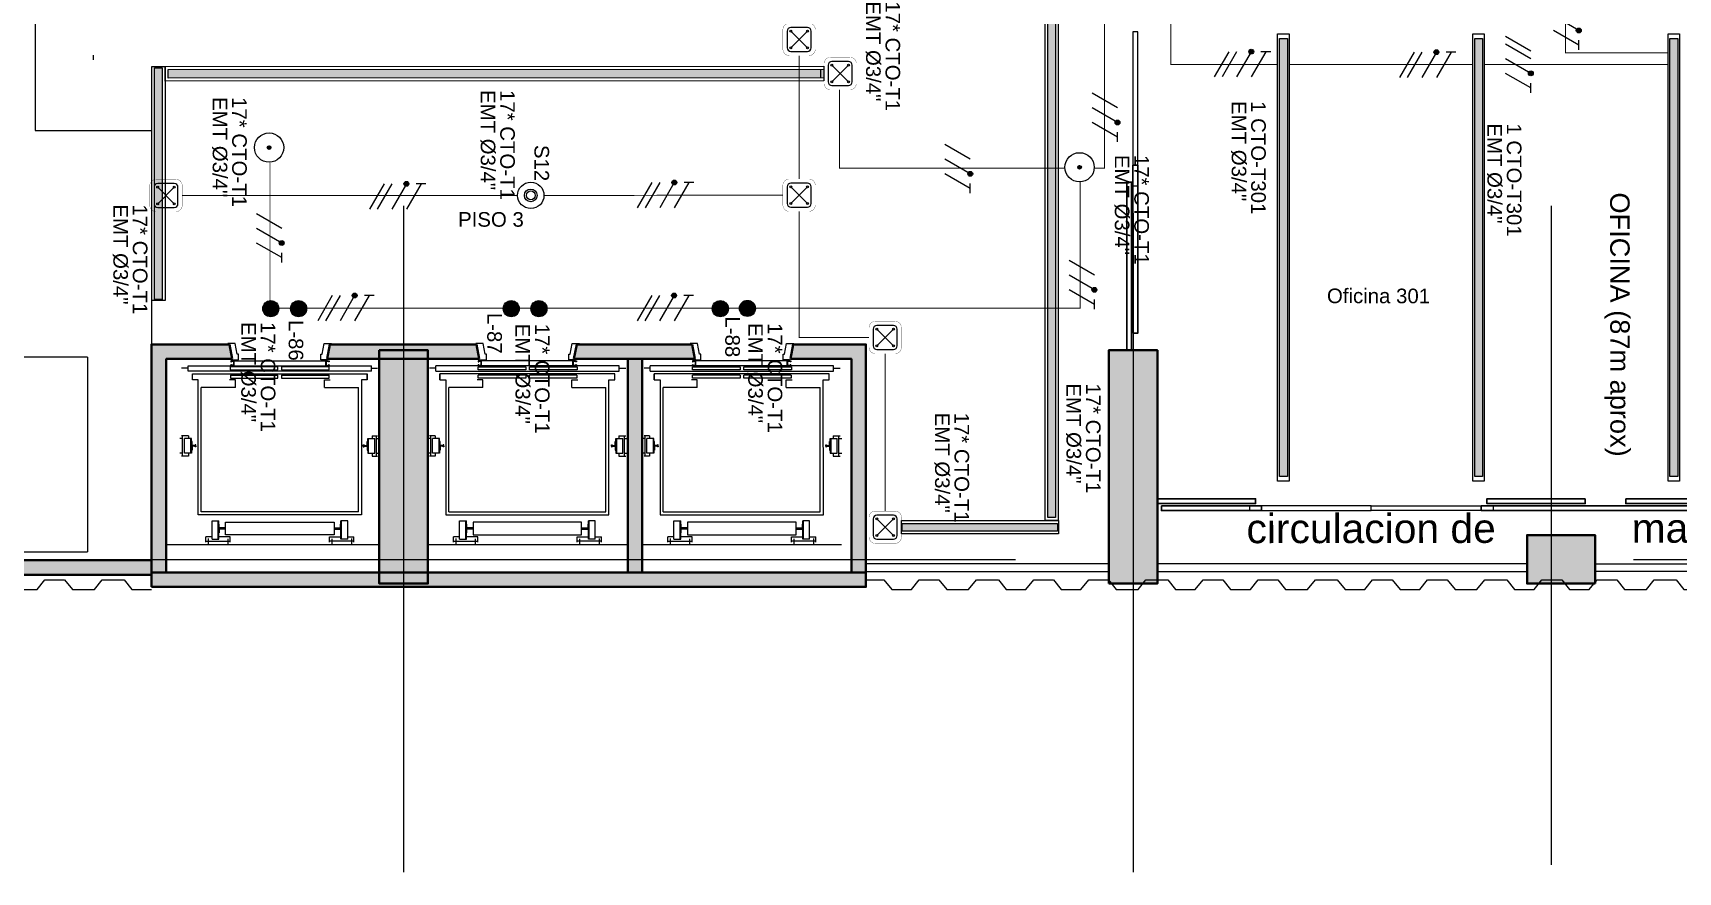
# Model space of a CAD drawing. Header units: millimetres. Extents: x -430 to 508, y 26 to 957.
# Drawn here: x 168.14 to 185.05, y 42.99 to 51.62 of the extents above; entities that cross this region are included whole.
import ezdxf
from ezdxf.lldxf.tags import DXFTag

# ---------------------------------------------------------------- set-up
doc = ezdxf.new("R2010")
doc.units = ezdxf.units.MM
for name, pattern in [('Center', [50.8, 31.75, -6.35, 6.35, -6.35]), ('DASHED2', [9.525, 6.35, -3.175]), ('HIDDEN', [9.525, 6.35, -3.175]), ('HIDDEN2', [4.7625, 3.175, -1.5875]), ('LÍNEAS_OCULTASX2', [0.75, 0.5, -0.25])]:
    doc.linetypes.add(name, pattern=pattern)
for name, color, linetype in [('-ALAMBRADO', 7, 'Continuous'), ('-parquead', 8, 'Continuous'), ('0-amob', 8, 'Continuous'), ('A-HATCH CONCRETO', 8, 'Continuous'), ('AMOBLAMIENTO', 8, 'Continuous'), ('ASCENSOR', 8, 'Continuous'), ('BYPASS', 7, 'Continuous'), ('CAJA DE PASO', 86, 'Continuous'), ('E-BORDE LOSA', 8, 'Continuous'), ('GG_PISO 3', 8, 'Continuous'), ('LUMINARIA EMERGENCIA DE EMPOTRAR', 1, 'Continuous'), ('LUZ LED INDIRECTA', 7, 'Continuous'), ('MARCO', 4, 'Continuous'), ('MUEBLE', 8, 'Continuous'), ('PROYECCION', 8, 'DASHED2'), ('SENSOR MOVIMIENTO', 3, 'Continuous'), ('Textos-espacios', 8, 'Continuous')]:
    doc.layers.add(name, color=color, linetype=linetype)
for name, color, linetype, lineweight in [('-CN-GYD-INTERRUPTORES DE PARED', 3, 'Continuous', 20), ('-CN-GYD-LUMINARIA CINTA LED', 4, 'Continuous', 18), ('-CN-GYD-TUBERÍA ILUMINACION', 250, 'Continuous', 18), ('-CN-GYD-TUBERÍA PRINCIPAL ILUMINACION', 5, 'Continuous', 5), ('-CN-GYD-TUBERÍA TOMACORRIENTE PVC', 86, 'Continuous', 18), ('_TEXTO', 7, 'Continuous', 9), ('Estructura', 250, 'Continuous', 40), ('Muro', 250, 'Continuous', 40), ('TEXTOS', 250, 'Continuous', 20), ('Vidrio', 8, 'Continuous', 30)]:
    doc.layers.add(name, color=color, linetype=linetype, lineweight=lineweight)
doc.layers.add('Columna', color=7, linetype='Continuous', lineweight=40, true_color=0x4d4d4d)
doc.layers.add('EJE-ESTRUCTURA', color=7, linetype='Center', true_color=0xbdbdbd)
doc.layers.add('JCA_HATCH 254', color=7, linetype='Continuous', true_color=0xcfcfcf)
doc.styles.get("Standard").update_dxf_attribs({"font": 'arial.ttf'})
tags = doc.linetypes.add('EMT_LINE', pattern='A,0.5,-0.2,["EMT",Standard,S=0.1,R=0,X=-0.1,Y=-0.05],-0.25', length=0.95).pattern_tags.tags
tags[6] = DXFTag(74, 10)

# ---------------------------------------------------------------- blocks, each defined once
blk = doc.blocks.new('Caja de paso')
at = {"layer": '-CN-GYD-TUBERÍA TOMACORRIENTE PVC', "const_width": 0.00173}
blk.add_lwpolyline([(-0.111, 0.067), (-0.111, -0.067, 0.414214), (-0.067, -0.111), (0.067, -0.111, 0.414214), (0.111, -0.067), (0.111, 0.067, 0.414214), (0.067, 0.111), (-0.067, 0.111, 0.414214)], format="xyb", close=True, dxfattribs=at)
at = {"layer": '-CN-GYD-TUBERÍA TOMACORRIENTE PVC'}
blk.add_lwpolyline([(-0.057, -0.082), (0.057, -0.082, 0.414214), (0.082, -0.057), (0.082, 0.057, 0.414214), (0.057, 0.082), (-0.057, 0.082, 0.414214), (-0.082, 0.057), (-0.082, -0.057, 0.414214)], format="xyb", close=True, dxfattribs=at)
at = {"layer": '-CN-GYD-TUBERÍA TOMACORRIENTE PVC', "linetype": 'LÍNEAS_OCULTASX2'}
for points in [[(-0.057, 0.057), (0.057, -0.057)], [(0.057, 0.057), (-0.057, -0.057)]]:
    blk.add_lwpolyline(points, dxfattribs=at)
at = {"layer": '-CN-GYD-TUBERÍA TOMACORRIENTE PVC'}
for centre in [(-0.057, 0.057), (0.057, 0.057), (-0.057, -0.057), (0.057, -0.057)]:
    blk.add_circle(centre, 0.00665, dxfattribs=at)
blk = doc.blocks.new('O6C20-MDW')
at = {"layer": 'SENSOR MOVIMIENTO'}
for radius in [129, 62.1, 43.1]:
    blk.add_circle((63166, 32657), radius, dxfattribs=at)
blk = doc.blocks.new('3x')
at = {"layer": '-ALAMBRADO'}
h = blk.add_hatch(color=256, dxfattribs=at)
edge = h.paths.add_edge_path()
edge.add_arc((0.078, 0.13), 0.025, 0, 360)
for p, q in [((-0.152, 0.13), (-0.302, -0.13)), ((-0.072, 0.13), (-0.222, -0.13)), ((0.078, 0.13), (-0.072, -0.13)), ((0.228, 0.13), (0.078, -0.13))]:
    blk.add_line(p, q, dxfattribs=at)
blk.add_lwpolyline([(0.278, 0.13), (0.178, 0.13)], dxfattribs=at)
blk.add_circle((0.078, 0.13), 0.025, dxfattribs=at)
blk = doc.blocks.new('*U27')
at = {"layer": '-ALAMBRADO'}
blk.add_blockref('3x', (0, 0), dxfattribs=at)
blk = doc.blocks.new('2x')
at = {"layer": '-ALAMBRADO'}
h = blk.add_hatch(color=256, dxfattribs=at)
edge = h.paths.add_edge_path()
edge.add_arc((0.075, 0.13), 0.025, 0, 360)
for p, q in [((-0.075, 0.13), (-0.225, -0.13)), ((0.075, 0.13), (-0.075, -0.13)), ((0.225, 0.13), (0.075, -0.13))]:
    blk.add_line(p, q, dxfattribs=at)
blk.add_lwpolyline([(0.275, 0.13), (0.175, 0.13)], dxfattribs=at)
blk.add_circle((0.075, 0.13), 0.025, dxfattribs=at)
blk = doc.blocks.new('*U23')
at = {"layer": '-ALAMBRADO'}
blk.add_blockref('2x', (0, 0), dxfattribs=at)
blk = doc.blocks.new('A$Cb2fbaaaf')
at = {"layer": '-CN-GYD-INTERRUPTORES DE PARED'}
h = blk.add_hatch(dxfattribs=at)
h.set_pattern_fill('SWAMP', color=252, scale=0.5, angle=90)
h.set_pattern_definition([(360, (0.05502, 2.93929), (0.0111226, 0.0481623), [0.00278065, -0.01946456]), (90, (0.056411, 2.939291), (-0.011122606, 0.048162296), [0.0034758, -0.09284878]), (90, (0.056759, 2.939291), (-0.011122606, 0.048162296), [0.00278065, -0.09354394]), (90, (0.056064, 2.939291), (-0.011122606, 0.048162296), [0.00278065, -0.09354394]), (76.9961, (0.057106, 2.93929), (-0.0111226, 0.0481623), [0.0019772, -0.04745274]), (103.0039, (0.055716, 2.93929), (-0.02224521, 2e-11), [0.0019772, -0.04745274])])
h.paths.add_polyline_path([(0.109, 4.957), (0.021, 4.957), (0.021, 0.052), (0.109, 0.052)])
at = {"layer": '-CN-GYD-INTERRUPTORES DE PARED', "color": 4}
for p, q in [((0, 5.009), (0.129, 5.009)), ((0, 0), (0, 5.009)), ((0.129, 5.009), (0.129, 0)), ((0.021, 4.957), (0.109, 4.957)), ((0.021, 0.052), (0.021, 4.957)), ((0.109, 4.957), (0.109, 0.052)), ((0.129, 0), (0, 0)), ((0.109, 0.052), (0.021, 0.052))]:
    blk.add_line(p, q, dxfattribs=at)
blk = doc.blocks.new('MARCOE-102')
for p, q in [((0, 0), (0, -2.5)), ((0, 0), (1.75, 0)), ((1.75, 0), (1.75, -0.45)), ((0, -2.5), (1.75, -2.5)), ((0.175, -0.175), (1.575, -0.175)), ((0.175, -0.175), (0.175, -2.325)), ((0.175, -2.325), (1.575, -2.325)), ((1.375, -0.45), (1.375, -0.275)), ((1.375, -0.275), (1.575, -0.275)), ((1.75, -0.45), (1.375, -0.45)), ((1.375, -2.05), (1.375, -2.225)), ((1.75, -2.05), (1.375, -2.05)), ((1.375, -2.225), (1.575, -2.225)), ((1.575, -0.275), (1.575, -0.175)), ((1.575, -2.325), (1.575, -2.225)), ((1.75, -2.5), (1.75, -2.05))]:
    blk.add_line(p, q)
at = {"layer": 'MARCO'}
blk.add_lwpolyline([(0, 0), (0, -2.5), (1.75, -2.5), (1.75, -2.05), (1.375, -2.05), (1.375, -2.225), (1.575, -2.225), (1.575, -2.325), (0.175, -2.325), (0.175, -0.175), (1.575, -0.175), (1.575, -0.275), (1.375, -0.275), (1.375, -0.45), (1.75, -0.45), (1.75, 0), (0, 0)], dxfattribs=at)
blk = doc.blocks.new('ASCENSOR')
at = {"layer": '0-amob'}
for p, q in [((-1.69, -0.498), (-1.747, -0.498)), ((-1.747, -0.498), (-1.747, -0.512)), ((-1.69, -0.564), (-1.69, -0.498)), ((-1.747, -0.512), (-1.859, -0.533)), ((-1.859, -0.533), (-1.859, -0.609)), ((-1.68, -0.564), (-1.69, -0.564))]:
    blk.add_line(p, q, dxfattribs=at)
blk.add_lwpolyline([(-1.68, -0.564), (-1.68, 0.413), (-1.69, 0.413), (-1.69, 0.347), (-1.747, 0.347), (-1.747, 0.361), (-1.859, 0.382), (-1.859, 0.458)], dxfattribs=at)
at = {"layer": 'ASCENSOR'}
for p, q in [((-1.63, -1.015), (-1.63, 0.869)), ((-1.575, 0.869), (-1.63, 0.869)), ((-1.605, 0.869), (-1.605, 0.932)), ((-1.575, 0.869), (-1.575, -1.015)), ((-0.91, 0.876), (-0.91, 0.932)), ((-0.7, 0.921), (-0.91, 0.921)), ((-0.91, 0.876), (-0.88, 0.876)), ((-0.88, 0.922), (-0.88, 0.95)), ((-0.73, 0.902), (-0.88, 0.902)), ((-0.88, 0.83), (-0.88, 0.902)), ((-0.73, 0.922), (-0.73, 0.95)), ((-0.73, 0.836), (-0.73, 0.902)), ((-0.73, 0.876), (-0.7, 0.876)), ((-0.7, 0.876), (-0.7, 0.932)), ((-1.485, 0.826), (-1.545, 0.826)), ((-1.545, 0.826), (-1.485, 0.826)), ((-1.545, -0.971), (-1.545, 0.826)), ((-1.485, 0.826), (-1.485, 0.766)), ((-1.485, 0.766), (-0.096, 0.766)), ((-1.405, 0.385), (-1.405, 0.735)), ((-0.126, 0.735), (-1.405, 0.735)), ((-0.73, 0.836), (-0.88, 0.836)), ((-0.88, 0.836), (-0.73, 0.836)), ((-0.85, 0.83), (-0.88, 0.83)), ((-0.85, 0.83), (-0.88, 0.83)), ((-0.85, 0.83), (-0.805, 0.83)), ((-0.85, 0.83), (-0.805, 0.83)), ((-0.85, 0.83), (-0.805, 0.83)), ((-0.85, 0.83), (-0.805, 0.83)), ((-0.85, 0.823), (-0.85, 0.83)), ((-0.85, 0.823), (-0.85, 0.83)), ((-0.809, 0.823), (-0.85, 0.823)), ((-0.809, 0.823), (-0.85, 0.823)), ((-0.816, 0.785), (-0.816, 0.792)), ((-0.816, 0.792), (-0.802, 0.792)), ((-0.809, 0.785), (-0.816, 0.785)), ((-0.809, 0.785), (-0.809, 0.823)), ((-0.802, 0.785), (-0.809, 0.785)), ((-0.76, 0.83), (-0.805, 0.83)), ((-0.76, 0.83), (-0.805, 0.83)), ((-0.76, 0.83), (-0.805, 0.83)), ((-0.76, 0.83), (-0.805, 0.83)), ((-0.802, 0.823), (-0.76, 0.823)), ((-0.802, 0.823), (-0.76, 0.823)), ((-0.802, 0.785), (-0.802, 0.823)), ((-0.795, 0.792), (-0.802, 0.792)), ((-0.802, 0.785), (-0.795, 0.785)), ((-0.795, 0.785), (-0.795, 0.792)), ((-0.76, 0.823), (-0.76, 0.83)), ((-0.76, 0.823), (-0.76, 0.83)), ((-0.76, 0.83), (-0.73, 0.83)), ((-0.76, 0.83), (-0.73, 0.83)), ((-0.73, 0.83), (-0.73, 0.836)), ((-0.126, 0.735), (-0.126, -0.88)), ((-0.096, 0.766), (-0.096, -0.911)), ((0.184, 0.688), (0.128, 0.688)), ((0.128, 0.625), (0.128, 0.688)), ((0.173, 0.689), (0.173, 0.438)), ((-0.036, 0.625), (-0.036, 0.555)), ((0.155, 0.625), (-0.036, 0.625)), ((0.155, 0.561), (-0.036, 0.561)), ((0.155, 0.555), (-0.036, 0.555)), ((-0.001, 0.552), (-0.001, 0.555)), ((-0.001, 0.555), (0.041, 0.555)), ((0.038, 0.552), (-0.001, 0.552)), ((0.038, 0.491), (0.038, 0.552)), ((0.041, 0.555), (0.041, 0.491)), ((0.089, 0.555), (0.041, 0.555)), ((0.047, 0.555), (0.047, 0.491)), ((0.05, 0.491), (0.05, 0.552)), ((0.05, 0.552), (0.089, 0.552)), ((0.089, 0.552), (0.089, 0.555)), ((0.089, 0.552), (0.089, 0.555)), ((0.128, 0.438), (0.128, 0.555)), ((0.147, 0.664), (0.21, 0.664)), ((0.155, 0.625), (0.155, 0.555)), ((-1.68, 0.434), (-1.671, 0.434)), ((-1.68, 0.434), (-1.671, 0.434)), ((-1.68, 0.399), (-1.68, 0.434)), ((-1.68, 0.399), (-1.68, 0.434)), ((-1.63, 0.399), (-1.68, 0.399)), ((-1.63, 0.399), (-1.68, 0.399)), ((-1.676, 0.43), (-1.674, 0.43)), ((-1.674, 0.43), (-1.676, 0.43)), ((-1.676, 0.402), (-1.676, 0.43)), ((-1.676, 0.43), (-1.676, 0.402)), ((-1.633, 0.402), (-1.676, 0.402)), ((-1.676, 0.402), (-1.633, 0.402)), ((-1.674, 0.426), (-1.674, 0.43)), ((-1.674, 0.426), (-1.674, 0.43)), ((-1.671, 0.426), (-1.674, 0.426)), ((-1.671, 0.426), (-1.674, 0.426)), ((-1.671, 0.434), (-1.671, 0.426)), ((-1.671, 0.434), (-1.671, 0.426)), ((-1.639, 0.434), (-1.639, 0.426)), ((-1.63, 0.434), (-1.639, 0.434)), ((-1.639, 0.434), (-1.63, 0.434)), ((-1.639, 0.426), (-1.639, 0.434)), ((-1.639, 0.426), (-1.635, 0.426)), ((-1.635, 0.426), (-1.639, 0.426)), ((-1.635, 0.43), (-1.633, 0.43)), ((-1.635, 0.426), (-1.635, 0.43)), ((-1.635, 0.43), (-1.635, 0.426)), ((-1.633, 0.43), (-1.635, 0.43)), ((-1.633, 0.402), (-1.633, 0.43)), ((-1.633, 0.402), (-1.633, 0.43)), ((-1.63, 0.399), (-1.63, 0.434)), ((-1.63, 0.434), (-1.63, 0.399)), ((-1.587, 0.433), (-1.618, 0.433)), ((-1.618, 0.433), (-1.618, -0.056)), ((-1.587, -0.056), (-1.587, 0.433)), ((-1.503, 0.434), (-1.534, 0.434)), ((-1.534, -0.056), (-1.534, 0.434)), ((-1.503, -0.056), (-1.503, 0.434)), ((-1.485, 0.385), (-1.485, 0.445)), ((-1.405, 0.385), (-1.485, 0.385)), ((-0.021, 0.485), (0.109, 0.485)), ((-0.021, -0.63), (-0.021, 0.485)), ((0.109, 0.485), (0.109, -0.63)), ((0.184, 0.438), (0.128, 0.438)), ((0.149, 0.463), (0.209, 0.463)), ((-1.618, -0.056), (-1.587, -0.056)), ((-1.587, -0.095), (-1.618, -0.095)), ((-1.618, -0.095), (-1.618, -0.583)), ((-1.587, -0.583), (-1.587, -0.095)), ((-1.534, -0.056), (-1.503, -0.056)), ((-1.503, -0.095), (-1.534, -0.095)), ((-1.534, -0.58), (-1.534, -0.095)), ((-1.503, -0.58), (-1.503, -0.095)), ((-1.618, -0.583), (-1.587, -0.583)), ((-1.534, -0.58), (-1.503, -0.58)), ((-1.405, -0.53), (-1.485, -0.53)), ((-1.485, -0.53), (-1.485, -0.59)), ((-1.405, -0.53), (-1.405, -0.88)), ((0.109, -0.63), (-0.021, -0.63)), ((0.038, -0.636), (0.038, -0.697)), ((0.041, -0.7), (0.041, -0.636)), ((0.047, -0.7), (0.047, -0.636)), ((0.05, -0.636), (0.05, -0.697)), ((0.184, -0.583), (0.128, -0.583)), ((0.128, -0.583), (0.128, -0.7)), ((0.149, -0.609), (0.209, -0.609)), ((0.173, -0.834), (0.173, -0.583)), ((0.155, -0.7), (-0.036, -0.7)), ((-0.036, -0.77), (-0.036, -0.7)), ((0.155, -0.706), (-0.036, -0.706)), ((0.155, -0.77), (-0.036, -0.77)), ((-0.001, -0.697), (-0.001, -0.7)), ((0.038, -0.697), (-0.001, -0.697)), ((-0.001, -0.7), (0.041, -0.7)), ((0.089, -0.7), (0.047, -0.7)), ((0.05, -0.697), (0.089, -0.697)), ((0.089, -0.697), (0.089, -0.7)), ((0.128, -0.77), (0.128, -0.833)), ((0.184, -0.833), (0.128, -0.833)), ((0.147, -0.809), (0.21, -0.809)), ((0.155, -0.77), (0.155, -0.7)), ((-1.485, -0.971), (-1.545, -0.971)), ((-0.096, -0.911), (-1.485, -0.911)), ((-1.485, -0.911), (-1.485, -0.971)), ((-0.126, -0.88), (-1.405, -0.88)), ((-0.91, -1.011), (-0.88, -1.011)), ((-0.91, -1.011), (-0.91, -1.083)), ((-0.85, -0.981), (-0.88, -0.981)), ((-0.85, -0.981), (-0.88, -0.981)), ((-0.88, -0.981), (-0.88, -1.052)), ((-0.73, -0.987), (-0.88, -0.987)), ((-0.88, -0.987), (-0.73, -0.987)), ((-0.808, -0.974), (-0.85, -0.974)), ((-0.808, -0.974), (-0.85, -0.974)), ((-0.85, -0.974), (-0.85, -0.981)), ((-0.85, -0.974), (-0.85, -0.981)), ((-0.85, -0.981), (-0.805, -0.981)), ((-0.85, -0.981), (-0.805, -0.981)), ((-0.85, -0.981), (-0.805, -0.981)), ((-0.85, -0.981), (-0.805, -0.981)), ((-0.808, -0.936), (-0.815, -0.936)), ((-0.815, -0.936), (-0.815, -0.943)), ((-0.815, -0.943), (-0.801, -0.943)), ((-0.808, -0.936), (-0.808, -0.974)), ((-0.801, -0.936), (-0.808, -0.936)), ((-0.76, -0.981), (-0.805, -0.981)), ((-0.76, -0.981), (-0.805, -0.981)), ((-0.76, -0.981), (-0.805, -0.981)), ((-0.76, -0.981), (-0.805, -0.981)), ((-0.801, -0.936), (-0.801, -0.974)), ((-0.801, -0.936), (-0.794, -0.936)), ((-0.794, -0.943), (-0.801, -0.943)), ((-0.801, -0.974), (-0.76, -0.974)), ((-0.801, -0.974), (-0.76, -0.974)), ((-0.794, -0.936), (-0.794, -0.943)), ((-0.76, -0.974), (-0.76, -0.981)), ((-0.76, -0.974), (-0.76, -0.981)), ((-0.76, -0.981), (-0.73, -0.981)), ((-0.76, -0.981), (-0.73, -0.981)), ((-0.73, -0.981), (-0.73, -0.987)), ((-0.73, -0.987), (-0.73, -1.052)), ((-0.73, -1.011), (-0.7, -1.011)), ((-0.7, -1.011), (-0.7, -1.083)), ((-1.575, -1.015), (-1.63, -1.015)), ((-1.605, -1.015), (-1.605, -1.083)), ((-0.7, -1.072), (-0.91, -1.072)), ((-0.73, -1.052), (-0.88, -1.052)), ((-0.88, -1.073), (-0.88, -1.1)), ((-0.73, -1.073), (-0.73, -1.1))]:
    blk.add_line(p, q, dxfattribs=at)
for centre, radius, start, end in [((0.044, 0.491), 0.006, 180, 270), ((0.044, 0.491), 0.003, 180, 270), ((0.044, 0.491), 0.006, 270, 0), ((0.044, 0.491), 0.003, 270, 0), ((0.044, -0.636), 0.006, 90, 180), ((0.044, -0.636), 0.003, 90, 180), ((0.044, -0.636), 0.006, 0, 90), ((0.044, -0.636), 0.003, 0, 90)]:
    blk.add_arc(centre, radius, start, end, dxfattribs=at)
for points in [[(-0.795, 0.792), (-0.795, 0.785), (-0.816, 0.785), (-0.816, 0.792)], [(-0.816, 0.785), (-0.816, 0.792), (-0.795, 0.785), (-0.816, 0.785)], [(-0.795, 0.785), (-0.816, 0.785), (-0.795, 0.792), (-0.816, 0.792)], [(-0.794, -0.943), (-0.794, -0.936), (-0.815, -0.936), (-0.815, -0.943)], [(-0.815, -0.936), (-0.815, -0.943), (-0.794, -0.936), (-0.815, -0.936)], [(-0.794, -0.936), (-0.815, -0.936), (-0.794, -0.943), (-0.815, -0.943)]]:
    blk.add_solid(points, dxfattribs=at)
at = {"layer": 'ASCENSOR', "xscale": 0.01999999999998181, "yscale": 0.01999999999998181, "zscale": 0.01999999999998181, "rotation": 270}
blk.add_blockref('MARCOE-102', (-1.63, -0.541), dxfattribs=at)
blk = doc.blocks.new('estructura etapa 3')
at = {"layer": 'Columna', "transparency": 33554687}
h = blk.add_hatch(color=256, dxfattribs=at)
h.dxf.hatch_style = 1
h.paths.add_polyline_path([(-876.45, -6659.124), (-876.95, -6659.124), (-876.95, -6657.624), (-876.45, -6657.624)])
h.paths.add_polyline_path([(-867.95, -6659.124), (-868.45, -6659.124), (-868.45, -6657.624), (-867.95, -6657.624)])
h.paths.add_polyline_path([(-860.452, -6659.124), (-860.952, -6659.124), (-860.952, -6657.624), (-860.452, -6657.624)])
h.paths.add_polyline_path([(-856.154, -6658.124), (-856.154, -6657.624), (-856.654, -6657.624), (-856.654, -6658.124)])
h.paths.add_polyline_path([(-883.95, -6659.124), (-884.45, -6659.124), (-884.45, -6657.624), (-883.95, -6657.624)])
h.paths.add_polyline_path([(-891.651, -6658.124), (-891.651, -6657.624), (-892.35, -6657.624), (-892.35, -6658.124)])
h.paths.add_polyline_path([(-849.354, -6658.124), (-849.354, -6657.624), (-850.055, -6657.624), (-850.055, -6658.124)])
h.paths.add_polyline_path([(-849.354, -6668.199), (-849.354, -6667.599), (-849.854, -6667.599), (-849.854, -6668.199)])
h.paths.add_polyline_path([(-856.154, -6668.149), (-856.154, -6667.649), (-856.654, -6667.649), (-856.654, -6668.149)])
h.paths.add_polyline_path([(-859.952, -6667.649), (-859.952, -6668.149), (-861.452, -6668.149), (-861.452, -6667.649)])
h.paths.add_polyline_path([(-868.95, -6667.649), (-868.95, -6668.149), (-867.45, -6668.149), (-867.45, -6667.649)])
h.paths.add_polyline_path([(-875.95, -6667.649), (-875.95, -6668.149), (-877.45, -6668.149), (-877.45, -6667.649)])
h.paths.add_polyline_path([(-884.95, -6667.649), (-884.95, -6668.149), (-883.45, -6668.149), (-883.45, -6667.649)])
h.paths.add_polyline_path([(-891.85, -6668.199), (-891.851, -6667.599), (-892.35, -6667.599), (-892.349, -6668.199)])
h.paths.add_polyline_path([(-891.85, -6676.199), (-891.85, -6675.599), (-892.349, -6675.599), (-892.349, -6676.199)])
h.paths.add_polyline_path([(-884.95, -6675.649), (-884.95, -6676.149), (-883.45, -6676.149), (-883.45, -6675.649)])
h.paths.add_polyline_path([(-875.95, -6675.649), (-875.95, -6676.149), (-877.45, -6676.149), (-877.45, -6675.649)])
h.paths.add_polyline_path([(-868.95, -6675.649), (-868.95, -6676.149), (-867.45, -6676.149), (-867.45, -6675.649)])
h.paths.add_polyline_path([(-859.952, -6675.649), (-859.952, -6676.149), (-861.452, -6676.149), (-861.452, -6675.649)])
h.paths.add_polyline_path([(-856.154, -6676.149), (-856.154, -6675.649), (-856.654, -6675.649), (-856.654, -6676.149)])
h.paths.add_polyline_path([(-849.354, -6676.199), (-849.354, -6675.599), (-849.854, -6675.599), (-849.854, -6676.199)])
h.paths.add_polyline_path([(-849.354, -6686.299), (-849.354, -6685.699), (-849.854, -6685.699), (-849.854, -6686.299)])
h.paths.add_polyline_path([(-856.154, -6686.249), (-856.154, -6685.749), (-856.654, -6685.749), (-856.654, -6686.249)])
h.paths.add_polyline_path([(-859.952, -6685.749), (-859.952, -6686.249), (-861.452, -6686.249), (-861.452, -6685.749)])
h.paths.add_polyline_path([(-868.95, -6685.749), (-868.95, -6686.249), (-867.45, -6686.249), (-867.45, -6685.749)])
h.paths.add_polyline_path([(-875.95, -6685.749), (-875.95, -6686.249), (-877.45, -6686.249), (-877.45, -6685.749)])
h.paths.add_polyline_path([(-884.95, -6685.749), (-884.95, -6686.249), (-883.45, -6686.249), (-883.45, -6685.749)])
h.paths.add_polyline_path([(-891.847, -6686.299), (-891.851, -6685.699), (-892.35, -6685.699), (-892.346, -6686.299)])
h.paths.add_polyline_path([(-891.651, -6694.249), (-891.651, -6693.749), (-892.35, -6693.749), (-892.35, -6694.249)])
h.paths.add_polyline_path([(-884.95, -6693.749), (-884.95, -6694.249), (-883.45, -6694.249), (-883.45, -6693.749)])
h.paths.add_polyline_path([(-875.95, -6693.749), (-875.95, -6694.249), (-877.45, -6694.249), (-877.45, -6693.749)])
h.paths.add_polyline_path([(-868.95, -6693.749), (-868.95, -6694.249), (-867.45, -6694.249), (-867.45, -6693.749)])
h.paths.add_polyline_path([(-859.952, -6693.749), (-859.952, -6694.249), (-861.452, -6694.249), (-861.452, -6693.749)])
h.paths.add_polyline_path([(-856.054, -6694.249), (-856.054, -6693.749), (-856.654, -6693.749), (-856.654, -6694.249)])
h.paths.add_polyline_path([(-849.353, -6694.294), (-849.354, -6693.699), (-849.855, -6693.699), (-849.854, -6694.294)])
h.paths.add_polyline_path([(-849.358, -6703.974), (-849.353, -6703.374), (-849.854, -6703.374), (-849.859, -6703.974)])
h.paths.add_polyline_path([(-856.054, -6703.924), (-856.054, -6703.424), (-856.654, -6703.424), (-856.654, -6703.924)])
h.paths.add_polyline_path([(-861.847, -6703.424), (-860.347, -6703.424), (-860.347, -6703.924), (-861.847, -6703.924)])
h.paths.add_polyline_path([(-867.95, -6704.924), (-867.95, -6703.424), (-868.45, -6703.424), (-868.45, -6704.924)])
h.paths.add_polyline_path([(-876.45, -6704.924), (-876.45, -6703.424), (-876.95, -6703.424), (-876.95, -6704.924)])
h.paths.add_polyline_path([(-883.95, -6704.924), (-883.95, -6703.424), (-884.45, -6703.424), (-884.45, -6704.924)])
h.paths.add_polyline_path([(-891.651, -6703.924), (-891.651, -6703.424), (-892.35, -6703.424), (-892.35, -6703.924)])
h.paths.add_polyline_path([(-891.65, -6711.949), (-891.65, -6711.449), (-892.35, -6711.449), (-892.35, -6711.949)])
h.paths.add_polyline_path([(-883.95, -6709.549), (-883.95, -6711.949), (-884.45, -6711.949), (-884.45, -6709.549)])
h.paths.add_polyline_path([(-876.95, -6709.549), (-876.95, -6711.949), (-876.45, -6711.949), (-876.45, -6709.549)])
h.paths.add_polyline_path([(-868.45, -6709.549), (-868.45, -6711.949), (-867.95, -6711.949), (-867.95, -6709.549)])
h.paths.add_polyline_path([(-860.952, -6711.949), (-860.952, -6709.549), (-860.452, -6709.549), (-860.452, -6711.949)])
h.paths.add_polyline_path([(-855.954, -6711.949), (-855.954, -6711.449), (-856.654, -6711.449), (-856.654, -6711.949)])
h.paths.add_polyline_path([(-849.354, -6711.949), (-849.354, -6711.449), (-850.054, -6711.449), (-850.054, -6711.949)])
edge = h.paths.add_edge_path()
edge.add_line((-876.7, -6657.34), (-876.7, -6714.914))
at = {"layer": 'EJE-ESTRUCTURA'}
for p, q in [((-868.2, -6657.265), (-868.2, -6714.914)), ((-856.404, -6657.265), (-856.404, -6714.839)), ((-860.702, -6657.34), (-860.702, -6714.914)), ((-860.702, -6657.34), (-860.702, -6714.914)), ((-893.66, -6711.699), (-848.943, -6711.699))]:
    blk.add_line(p, q, dxfattribs=at)
at = {"layer": 'Estructura'}
for points in [[(-868.45, -6709.549), (-868.45, -6711.949), (-867.95, -6711.949), (-867.95, -6709.549)], [(-860.952, -6711.949), (-860.952, -6709.549), (-860.452, -6709.549), (-860.452, -6711.949)], [(-855.954, -6711.949), (-855.954, -6711.449), (-856.654, -6711.449), (-856.654, -6711.949)]]:
    blk.add_lwpolyline(points, close=True, dxfattribs=at)
blk = doc.blocks.new('A$C972f9415')
at = {"layer": 'A-HATCH CONCRETO', "linetype": 'HIDDEN', "ltscale": 0.3, "true_color": 0x636466}
h = blk.add_hatch(color=251, dxfattribs=at)
h.dxf.hatch_style = 1
h.paths.add_polyline_path([(30.672, 3.912), (30.672, 3.762), (25.013, 3.762), (25.013, 3.912)])
h.paths.add_polyline_path([(17.513, 3.912), (17.513, 3.762), (24.512, 3.762), (24.512, 3.912)])
h.paths.add_polyline_path([(17.013, 3.912), (17.013, 3.762), (9.813, 3.762), (9.813, 3.912)])
at = {"layer": 'JCA_HATCH 254', "linetype": 'Continuous', "ltscale": 0.3, "true_color": 0x636466}
h = blk.add_hatch(color=251, dxfattribs=at)
h.dxf.hatch_style = 1
h.paths.add_polyline_path([(31.473, 6.131), (31.5, 5.981), (30.822, 5.981), (30.822, 3.787), (30.671, 3.787), (30.671, 6.131)])
h.paths.add_polyline_path([(34.01, 6.131), (34.038, 5.981), (32.475, 5.981), (32.504, 6.131)])
h.paths.add_polyline_path([(36.227, 6.131), (36.256, 5.981), (35.012, 5.981), (35.041, 6.131)])
h.paths.add_polyline_path([(37.267, 6.131), (37.24, 5.981), (37.864, 5.981), (37.864, 3.787), (38.014, 3.787), (38.014, 6.131)])
h.paths.add_polyline_path([(35.565, 3.787), (35.715, 3.787), (35.715, 3.787), (35.715, 5.981), (35.565, 5.981), (35.565, 3.787), (35.565, 3.787)])
h.paths.add_polyline_path([(30.671, 3.637), (38.014, 3.637), (38.014, 3.787), (30.671, 3.787)])
at = {"layer": '-parquead'}
for points in [[(29.474, 9.526), (29.474, 8.33), (30.671, 8.33), (30.671, 6.131)], [(30.013, 5.998), (25.013, 5.998), (25.013, 3.998), (30.013, 3.998)], [(30.013, 5.998), (30.013, 3.998)]]:
    blk.add_lwpolyline(points, dxfattribs=at)
at = {"layer": 'AMOBLAMIENTO'}
blk.add_lwpolyline([(28.93, 3.611), (29.01, 3.711), (29.213, 3.711), (29.293, 3.611), (29.496, 3.611), (29.576, 3.711), (29.778, 3.711), (29.858, 3.611), (30.084, 3.611), (30.164, 3.711), (30.389, 3.711), (30.469, 3.611), (30.672, 3.611)], dxfattribs=at)
at = {"layer": 'E-BORDE LOSA'}
for p, q in [((33.013, 4.071), (30.822, 4.071)), ((33.013, 4.071), (30.963, 4.071)), ((35.565, 4.071), (33.513, 4.071)), ((37.764, 4.071), (35.715, 4.071))]:
    blk.add_line(p, q, dxfattribs=at)
at = {"layer": 'MUEBLE'}
for points in [[(38.014, 3.711), (38.199, 3.711), (38.279, 3.611), (38.481, 3.611), (38.561, 3.711), (38.764, 3.711), (38.844, 3.611), (39.069, 3.611), (39.149, 3.711), (39.375, 3.711), (39.455, 3.611), (39.658, 3.611)], [(39.658, 3.611), (39.738, 3.711), (39.94, 3.711), (40.02, 3.611), (40.223, 3.611), (40.303, 3.711), (40.506, 3.711), (40.586, 3.611), (40.811, 3.611), (40.891, 3.711), (41.116, 3.711), (41.196, 3.611), (41.399, 3.611)], [(41.399, 3.611), (41.479, 3.711), (41.682, 3.711), (41.762, 3.611), (41.965, 3.611), (42.045, 3.711), (42.247, 3.711), (42.327, 3.611), (42.553, 3.611), (42.633, 3.711), (42.858, 3.711), (42.938, 3.611), (43.141, 3.611)], [(43.141, 3.611), (43.221, 3.711), (43.423, 3.711), (43.503, 3.611), (43.706, 3.611), (43.786, 3.711), (43.989, 3.711), (44.069, 3.611), (44.294, 3.611), (44.374, 3.711), (44.6, 3.711), (44.68, 3.611), (44.882, 3.611)], [(44.882, 3.611), (44.962, 3.711), (45.165, 3.711), (45.245, 3.611), (45.448, 3.611), (45.528, 3.711), (45.73, 3.711), (45.81, 3.611), (46.036, 3.611), (46.116, 3.711), (46.341, 3.711), (46.421, 3.611), (46.624, 3.611)]]:
    blk.add_lwpolyline(points, dxfattribs=at)
at = {"layer": 'Muro'}
for points in [[(31.473, 6.131), (31.5, 5.981), (30.822, 5.981), (30.822, 3.787), (30.671, 3.787), (30.671, 6.131)], [(34.01, 6.131), (34.038, 5.981), (32.475, 5.981), (32.504, 6.131)], [(36.227, 6.131), (36.256, 5.981), (35.012, 5.981), (35.041, 6.131)], [(37.267, 6.131), (37.24, 5.981), (37.864, 5.981), (37.864, 3.787), (38.014, 3.787), (38.014, 6.131)], [(35.565, 3.787), (35.715, 3.787), (35.715, 3.787), (35.715, 5.981), (35.565, 5.981), (35.565, 5.981), (35.565, 5.981), (35.565, 5.981), (35.565, 3.787), (35.565, 3.787)], [(30.672, 3.912), (30.672, 3.762), (25.013, 3.762), (25.013, 3.912)], [(30.671, 3.637), (38.014, 3.637), (38.014, 3.787), (30.671, 3.787)]]:
    blk.add_lwpolyline(points, close=True, dxfattribs=at)
at = {"layer": 'PROYECCION', "ltscale": 3}
for points in [[(40.757, 7.762), (40.807, 7.762), (40.807, 9.345), (40.757, 9.345)], [(41.956, 4.472), (41.956, 4.422), (43.208, 4.422), (43.208, 4.472)], [(44.459, 4.472), (44.459, 4.422), (43.208, 4.422), (43.208, 4.472)]]:
    blk.add_lwpolyline(points, close=True, dxfattribs=at)
at = {"layer": 'PROYECCION'}
for points in [[(38.014, 3.795), (40.51, 3.795), (40.51, 3.875), (38.014, 3.875)], [(41.01, 3.795), (44.809, 3.795), (44.809, 3.875), (41.01, 3.875)], [(51.409, 3.795), (45.509, 3.795), (45.509, 3.875), (51.409, 3.875)]]:
    blk.add_lwpolyline(points, close=True, dxfattribs=at)
at = {"layer": 'Vidrio'}
for points in [[(40.757, 6.245), (40.807, 6.245), (40.807, 7.973), (40.757, 7.973)], [(40.694, 6.071), (40.744, 6.071), (40.744, 7.799), (40.694, 7.799)], [(41.01, 4.544), (41.01, 4.494), (42.019, 4.494), (42.019, 4.544)], [(41.051, 4.472), (41.051, 4.422), (42.078, 4.422), (42.078, 4.472)], [(46.891, 4.472), (46.891, 4.422), (44.337, 4.422), (44.337, 4.472)], [(45.406, 4.544), (45.406, 4.494), (44.396, 4.494), (44.396, 4.544)], [(45.823, 4.544), (45.823, 4.494), (46.832, 4.494), (46.832, 4.544)]]:
    blk.add_lwpolyline(points, close=True, dxfattribs=at)
at = {"layer": 'ASCENSOR', "rotation": 269.9943251266501}
blk.add_blockref('ASCENSOR', (32.063, 4.282), dxfattribs=at)
at = {"layer": 'ASCENSOR', "xscale": -1, "rotation": 90.0056748733478}
for p in [(34.462, 4.282), (36.665, 4.282)]:
    blk.add_blockref('ASCENSOR', p, dxfattribs=at)
at = {"layer": 'Muro'}
blk.add_blockref('estructura etapa 3', (901.462, 6715.62), dxfattribs=at)
at = {"layer": 'Textos-espacios'}
for s, p in [('PISO 3', (33.822, 7.341)), ('Oficina 301', (42.752, 6.555))]:
    blk.add_text(s, height=0.15, rotation=359.9331, dxfattribs=at).set_placement(p)
blk = doc.blocks.new('A$Cfe640b9a')
at = {"layer": '-CN-GYD-INTERRUPTORES DE PARED'}
h = blk.add_hatch(dxfattribs=at)
h.set_pattern_fill('SWAMP', color=252, scale=0.5, angle=90)
h.set_pattern_definition([(270, (-2.052306, -0.42678), (0.0663011, -0.0153116), [0.0038279, -0.02679527]), (5e-10, (-2.052306, -0.428697), (0.06630109, 0.01531158), [0.00478487, -0.1278173]), (5e-10, (-2.052306, -0.429175), (0.06630109, 0.01531158), [0.0038279, -0.1287743]), (5e-10, (-2.052306, -0.428218), (0.06630109, 0.01531158), [0.0038279, -0.1287743]), (346.9961, (-2.052306, -0.429654), (0.0663011, 0.01531158), [0.00272185, -0.0653243]), (13.0039, (-2.052306, -0.42774), (3e-11, 0.03062316), [0.00272185, -0.0653243])])
h.paths.add_polyline_path([(0.391, -0.501), (0.391, -0.421), (-6.027, -0.421), (-6.027, -0.501)])
h.paths.add_polyline_path([(0.391, -0.43), (0.391, -0.482), (0.391, -0.442)], flags=17)
at = {"layer": '-CN-GYD-INTERRUPTORES DE PARED', "color": 4}
for p, q in [((-6.058, -0.529), (-6.058, -0.393)), ((-6.058, -0.393), (0.391, -0.393)), ((-6.027, -0.501), (-6.027, -0.421)), ((-6.027, -0.421), (0.391, -0.421)), ((0.357, -0.421), (0.357, -0.501)), ((0.391, -0.393), (0.391, -0.529)), ((0.391, -0.529), (-6.058, -0.529)), ((0.391, -0.501), (-6.027, -0.501))]:
    blk.add_line(p, q, dxfattribs=at)
blk = doc.blocks.new('A$Cd32da91f')
at = {"layer": '-CN-GYD-TUBERÍA ILUMINACION', "linetype": 'EMT_LINE', "lineweight": 5, "ltscale": 10}
h = blk.add_hatch(color=256, dxfattribs=at)
h.dxf.hatch_style = 1
h.set_gradient(color1=(248, 215, 49), color2=(248, 215, 49), name='INVSPHERICAL')
h.paths.add_polyline_path([(0.088, -0.03), (0.097, -0.032), (0.106, -0.036), (0.114, -0.041), (0.122, -0.047), (0.127, -0.055), (0.132, -0.064), (0.134, -0.073), (0.135, -0.083), (0.134, -0.092), (0.132, -0.102), (0.127, -0.11), (0.122, -0.118), (0.114, -0.125), (0.106, -0.13), (0.097, -0.133), (0.088, -0.135), (0.078, -0.135), (0.068, -0.133), (0.059, -0.13), (0.051, -0.125), (0.044, -0.118), (0.038, -0.11), (0.034, -0.102), (0.031, -0.092), (0.03, -0.083), (0.031, -0.073), (0.034, -0.064), (0.038, -0.055), (0.044, -0.047), (0.051, -0.041), (0.059, -0.036), (0.068, -0.032), (0.078, -0.03)])
at = {"transparency": 33554687}
h = blk.add_hatch(color=256, dxfattribs=at)
h.dxf.hatch_style = 1
edge = h.paths.add_edge_path()
edge.add_ellipse((0.083, -0.083), major_axis=(0.0584, 0.0584), ratio=1, start_angle=0, end_angle=360)
edge = h.paths.add_edge_path(flags=16)
edge.add_ellipse((0.083, -0.083), major_axis=(0.0372, 0.0372), ratio=1, start_angle=0, end_angle=360)
h = blk.add_hatch(color=256, dxfattribs=at)
h.dxf.hatch_style = 1
edge = h.paths.add_edge_path()
edge.add_ellipse((0.083, -0.083), major_axis=(0.0514, 0.0514), ratio=1, start_angle=0, end_angle=360)
edge.add_ellipse((0.083, -0.083), major_axis=(0.0584, 0.0584), ratio=1, start_angle=0, end_angle=360)
edge.add_ellipse((0.083, -0.083), major_axis=(0.0514, 0.0514), ratio=1, start_angle=0, end_angle=360)
edge.add_ellipse((0.083, -0.083), major_axis=(0.0584, 0.0584), ratio=1, start_angle=0, end_angle=360)
edge.add_ellipse((0.083, -0.083), major_axis=(0.0514, 0.0514), ratio=1, start_angle=0, end_angle=360)
edge.add_ellipse((0.083, -0.083), major_axis=(0.0584, 0.0584), ratio=1, start_angle=0, end_angle=360)
at = {"layer": '-CN-GYD-TUBERÍA ILUMINACION', "linetype": 'Continuous', "ltscale": 10}
for major_axis in [(0.0584, 0.0584), (0.0372, 0.0372)]:
    blk.add_ellipse((0.083, -0.083), major_axis=major_axis, ratio=1, start_param=5.497787, end_param=11.780972, dxfattribs=at)
blk = doc.blocks.new('A$C078c93ae')
at = {"layer": 'LUMINARIA EMERGENCIA DE EMPOTRAR', "ltscale": 0.3}
h = blk.add_hatch(dxfattribs=at)
h.set_pattern_fill('ANSI31', color=256, scale=0.001)
h.set_pattern_definition([(45, (-0.005658, 0.0751944), (-0.00224506, 0.00224506), [])])
edge = h.paths.add_edge_path()
edge.add_arc((0.0752, 0.0752), 0.00949, 0, 360)
for radius in [0.0752, 0.00949]:
    blk.add_circle((0.0752, 0.0752, 0), radius, dxfattribs=at)

msp = doc.modelspace()

# ---------------------------------------------------------------- linework, layer by layer
at = {"layer": '-CN-GYD-TUBERÍA PRINCIPAL ILUMINACION', "linetype": 'EMT_LINE', "ltscale": 15, "const_width": 0.01}
for points in [[(184.945, 51.413), (183.891, 51.413), (183.891, 52.97)], [(179.047, 50.227), (179.152, 50.227), (179.152, 52.895)], [(179.834, 51.956), (179.834, 51.293), (180.932, 51.293)], [(176.014, 51.385), (176.014, 50.118)], [(181.051, 51.293), (182.938, 51.293)], [(183.057, 51.293), (184.945, 51.293)], [(178.747, 50.227), (176.428, 50.227), (176.428, 51.035)], [(170.576, 48.867), (170.576, 50.286)], [(175.566, 48.788), (178.901, 48.788), (178.901, 50.087)], [(169.674, 49.948), (173.12, 49.948)], [(173.393, 49.948), (175.847, 49.951)], [(176.014, 49.785), (176.014, 48.488), (176.732, 48.488)], [(170.666, 48.788), (170.781, 48.788)], [(170.952, 48.788), (172.972, 48.788)], [(173.137, 48.788), (173.257, 48.788)], [(173.422, 48.788), (175.121, 48.788)], [(175.041, 48.788), (175.12, 48.788)], [(175.286, 48.788), (175.401, 48.788)], [(176.899, 48.321), (176.899, 46.703)]]:
    msp.add_lwpolyline(points, dxfattribs=at)
at = {"layer": 'GG_PISO 3'}
for points in [[(169.807, 47.362), (169.814, 47.362), (169.814, 47.383), (169.807, 47.383)], [(169.814, 47.383), (169.807, 47.383), (169.814, 47.362), (169.814, 47.383)], [(169.814, 47.362), (169.814, 47.383), (169.807, 47.362), (169.807, 47.383)], [(171.542, 47.362), (171.535, 47.362), (171.535, 47.383), (171.542, 47.383)], [(171.535, 47.383), (171.542, 47.383), (171.535, 47.362), (171.535, 47.383)], [(171.535, 47.362), (171.535, 47.383), (171.542, 47.362), (171.542, 47.383)], [(172.357, 47.362), (172.364, 47.362), (172.364, 47.383), (172.357, 47.383)], [(172.364, 47.383), (172.357, 47.383), (172.364, 47.362), (172.364, 47.383)], [(172.364, 47.362), (172.364, 47.383), (172.357, 47.362), (172.357, 47.383)], [(174.092, 47.362), (174.085, 47.362), (174.085, 47.383), (174.092, 47.383)], [(174.085, 47.383), (174.092, 47.383), (174.085, 47.362), (174.085, 47.383)], [(174.085, 47.362), (174.085, 47.383), (174.092, 47.362), (174.092, 47.383)], [(174.56, 47.362), (174.567, 47.362), (174.567, 47.383), (174.56, 47.383)], [(174.567, 47.383), (174.56, 47.383), (174.567, 47.362), (174.567, 47.383)], [(174.567, 47.362), (174.567, 47.383), (174.56, 47.362), (174.56, 47.383)], [(176.294, 47.362), (176.287, 47.362), (176.287, 47.383), (176.294, 47.383)], [(176.287, 47.383), (176.294, 47.383), (176.287, 47.362), (176.287, 47.383)], [(176.287, 47.362), (176.287, 47.383), (176.294, 47.362), (176.294, 47.383)]]:
    msp.add_solid(points, dxfattribs=at)
at = {"layer": 'LUZ LED INDIRECTA', "color": 0, "linetype": 'HIDDEN2', "elevation": 2415.091}
msp.add_lwpolyline([(168.757, 51.391), (168.757, 51.341)], dxfattribs=at)

# ---------------------------------------------------------------- block references
at = {"layer": '-CN-GYD-LUMINARIA CINTA LED', "xscale": 1.035, "rotation": 90}
msp.add_blockref('A$Cfe640b9a', (178.149, 52.875), dxfattribs=at)
at = {"layer": '-CN-GYD-LUMINARIA CINTA LED', "xscale": 0.918198241684967, "yscale": 0.918198241684967, "zscale": 0.918198241684967}
for p in [(180.932, 47.011), (182.938, 47.011), (184.945, 47.011)]:
    msp.add_blockref('A$Cb2fbaaaf', p, dxfattribs=at)
at = {"layer": '-CN-GYD-LUMINARIA CINTA LED', "zscale": 1.138617674406281}
for p, xscale, rotation in [((169.89, 49.013), 0.373, 270), ((177.164, 46.076), 0.25, 180)]:
    msp.add_blockref('A$Cfe640b9a', p, dxfattribs=dict(at, xscale=xscale, rotation=rotation))
at = {"layer": '-CN-GYD-LUMINARIA CINTA LED', "xscale": 1.05, "yscale": 1.111876020790506, "zscale": 1.111876020790506, "rotation": 0.044687386733193}
msp.add_blockref('A$Cfe640b9a', (175.858, 51.715), dxfattribs=at)
msp.add_blockref('A$C972f9415', (138.687, 42.286))
at = {"layer": '_TEXTO', "linetype": 'Continuous', "ltscale": 10, "rotation": 270}
for name, p, zscale in [('*U27', (183.897, 51.722), 320), ('*U27', (183.404, 51.281), 320), ('*U23', (179.156, 50.773), 0.5), ('*U23', (177.643, 50.246), 0.5), ('*U23', (170.566, 49.534), 0.5), ('*U23', (178.919, 49.053), 0.5)]:
    msp.add_blockref(name, p, dxfattribs=dict(at, zscale=zscale))
at = {"layer": '_TEXTO', "linetype": 'Continuous', "ltscale": 10, "zscale": 320}
for p in [(180.583, 51.296), (182.486, 51.291), (171.9, 49.937), (174.653, 49.951), (171.368, 48.79), (174.651, 48.79)]:
    msp.add_blockref('*U27', p, dxfattribs=at)
at = {"layer": 'BYPASS'}
for p in [(170.501, 48.867), (170.787, 48.867), (172.972, 48.867), (173.257, 48.867), (175.121, 48.867), (175.4, 48.87)]:
    msp.add_blockref('A$Cd32da91f', p, dxfattribs=at)
at = {"layer": 'CAJA DE PASO', "linetype": 'Continuous', "ltscale": 10, "xscale": 1.5, "yscale": 1.5, "zscale": 45.18280937220077}
for p in [(176.014, 51.552), (176.436, 51.202), (169.507, 49.948), (176.014, 49.951), (176.899, 48.488), (176.899, 46.537)]:
    msp.add_blockref('Caja de paso', p, dxfattribs=at)
at = {"layer": 'LUMINARIA EMERGENCIA DE EMPOTRAR', "xscale": 2, "yscale": 2}
for p in [(170.416, 50.29, 0), (178.746, 50.087, 0)]:
    msp.add_blockref('A$C078c93ae', p, dxfattribs=at)
at = {"layer": 'SENSOR MOVIMIENTO', "lineweight": 0, "xscale": 0.00105193048980394, "yscale": 0.00105193048980394, "zscale": 0.00105193048980394}
msp.add_blockref('O6C20-MDW', (106.81, 15.596), dxfattribs=at)

# ---------------------------------------------------------------- texts
at = {"layer": 'TEXTOS'}
for s, height, rotation, p in [('OFICINA (87m aprox)', 0.2, 270.0669, (184.349, 49.979)), ('circulacion de            mamtenimiento', 0.3, 0.0669, (180.612, 46.373))]:
    msp.add_text(s, height=height, rotation=rotation, dxfattribs=at).set_placement(p)
at = {"layer": 'TEXTOS', "char_height": 0.15, "width": 1.36121, "attachment_point": 1, "rotation": 270}
for s, insert in [('\\A1;\\pxsm0.8;17* CTO-T1\\PEMT Ø3/4"       ', (177.052, 51.944)), ('\\A1;\\pxsm0.8;17* CTO-T1\\PEMT Ø3/4"       ', (170.337, 50.959)), ('\\A1;\\pxsm0.8;17* CTO-T1\\PEMT Ø3/4"       ', (173.092, 51.032)), ('\\A1;\\pxsm0.8;1 CTO-T301\\PEMT Ø3/4"       ', (180.81, 50.918)), ('\\A1;\\pxsm0.8;1 CTO-T301\\PEMT Ø3/4"       ', (183.438, 50.689)), ('\\A1;\\pxsm0.8;17* CTO-T1\\PEMT Ø3/4"       ', (179.609, 50.365)), ('\\A1;\\pxsm0.8;17* CTO-T1\\PEMT Ø3/4"       ', (169.316, 49.856)), ('\\A1;\\pxsm0.8;17* CTO-T1\\PEMT Ø3/4"       ', (170.631, 48.647)), ('\\A1;\\pxsm0.8;17* CTO-T1\\PEMT Ø3/4"       ', (173.449, 48.629)), ('\\A1;\\pxsm0.8;17* CTO-T1\\PEMT Ø3/4"       ', (175.841, 48.637)), ('\\A1;\\pxsm0.8;17* CTO-T1\\PEMT Ø3/4"       ', (179.112, 48.016)), ('\\A1;\\pxsm0.8;17* CTO-T1\\PEMT Ø3/4"       ', (177.761, 47.715))]:
    msp.add_mtext(s, dxfattribs=dict(at, insert=insert))
at = {"layer": 'TEXTOS', "char_height": 0.15, "attachment_point": 1, "rotation": 270}
for s, heights, insert in [('\\pxqc,t1;S12', [0], (173.444, 50.668)), ('L-87', [0.203], (172.959, 48.741)), ('L-86', [0.203], (170.918, 48.668)), ('L-88', [0.203], (175.405, 48.704))]:
    msp.add_mtext_dynamic_manual_height_columns(s, width=0.77349, gutter_width=0.325, heights=heights, dxfattribs=dict(at, insert=insert))

doc.saveas('drawing.dxf')
